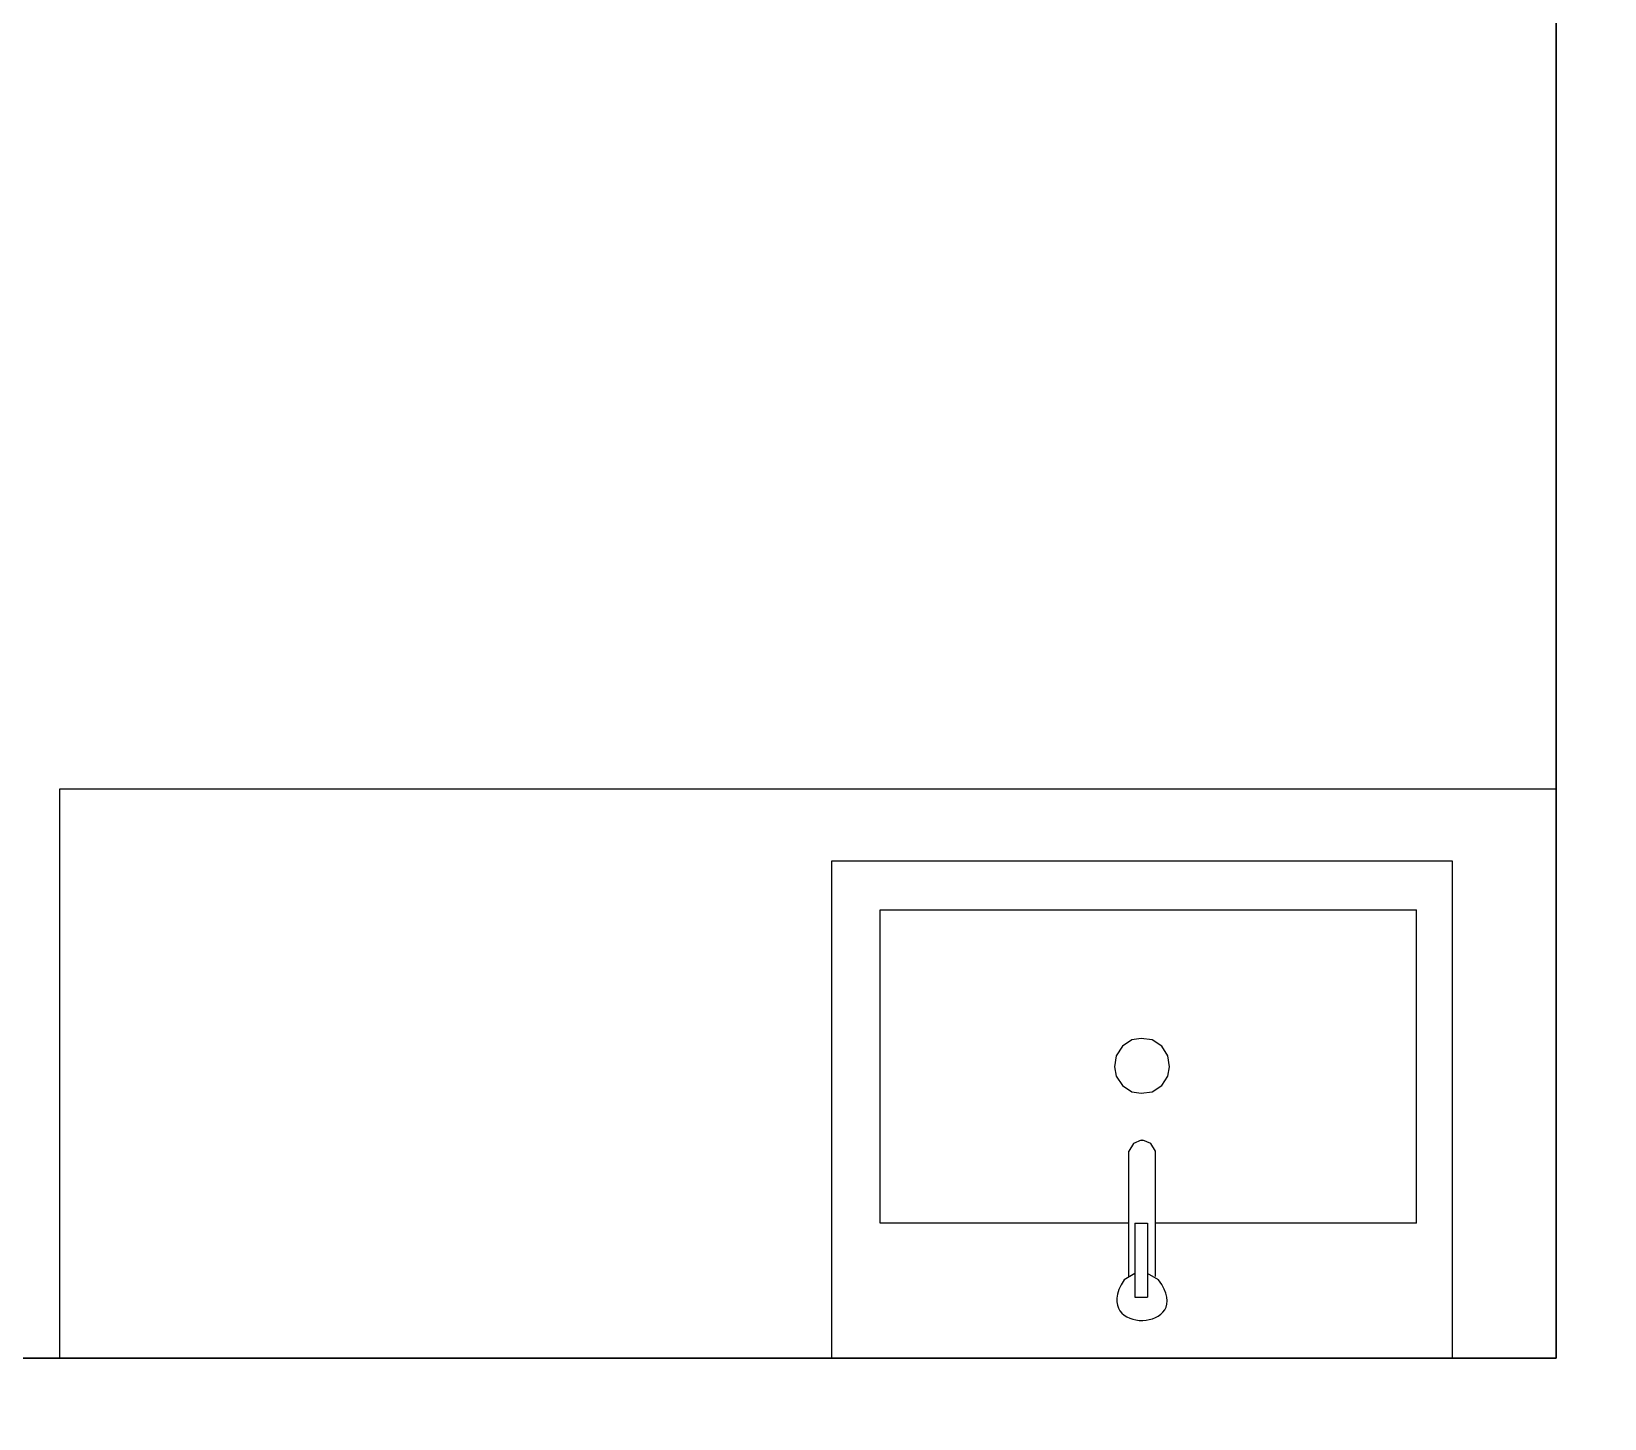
# Model space of a CAD drawing. Header units: centimetres. Extents: x -2363 to 10982, y -15317 to 6533.
# Drawn here: x -462.8 to -310.8, y 3466.3 to 3600.3 of the extents above; entities that cross this region are included whole.
import ezdxf

# ---------------------------------------------------------------- set-up
doc = ezdxf.new("R2010")
doc.units = ezdxf.units.CM
doc.header["$MEASUREMENT"] = 0
for name, color, linetype in [('00_Toilets', 4, 'Continuous'), ('00_Walls', 6, 'Continuous'), ('01_Office_Furnitures', 7, 'Continuous'), ('01_Toilets_Details', 8, 'Continuous')]:
    doc.layers.add(name, color=color, linetype=linetype)

msp = doc.modelspace()

# ---------------------------------------------------------------- linework, layer by layer
at = {"layer": '00_Toilets'}
msp.add_lwpolyline([(-315.49, 3692.15), (-405.49, 3692.15), (-405.49, 3682.16), (-565.49, 3682.16), (-565.49, 3472.16), (-315.49, 3472.16)], close=True, dxfattribs=at)
at = {"layer": '00_Walls'}
msp.add_lwpolyline([(-405.49, 3692.15), (-565.87, 3692.15), (-565.91, 3757.17), (-585.91, 3757.17), (-585.49, 3047.15), (-565.49, 3047.15), (-565.73, 3462.16), (224.51, 3462.16), (224.51, 3162.16), (234.51, 3162.16), (234.51, 3472.16), (232.37, 3870.33), (222.37, 3870.33), (223.33, 3692.16), (-305.49, 3692.16), (-315.49, 3692.16), (-315.49, 3472.16), (-565.74, 3472.16), (-565.86, 3682.16), (-405.49, 3682.16)], close=True, dxfattribs=at)
at = {"layer": '01_Office_Furnitures'}
msp.add_lwpolyline([(-460.01, 3472.16), (-460.01, 3527.16), (-315.49, 3527.16), (-315.49, 3472.16)], dxfattribs=at)
at = {"layer": '01_Toilets_Details'}
for p, q in [((-385.49, 3520.16), (-385.49, 3472.16)), ((-325.49, 3520.16), (-385.49, 3520.16)), ((-325.49, 3472.16), (-325.49, 3520.16)), ((-380.79, 3485.19), (-380.79, 3515.46)), ((-380.79, 3515.46), (-328.97, 3515.46)), ((-328.97, 3485.19), (-328.97, 3515.46)), ((-356.47, 3502.9), (-357.38, 3502.29)), ((-355.56, 3503.05), (-356.47, 3502.9)), ((-354.5, 3502.9), (-355.56, 3503.05)), ((-353.59, 3502.29), (-354.5, 3502.9)), ((-357.99, 3501.38), (-358.14, 3500.32)), ((-357.38, 3502.29), (-357.99, 3501.38)), ((-352.99, 3501.38), (-353.59, 3502.29)), ((-352.84, 3500.32), (-352.99, 3501.38)), ((-358.14, 3500.32), (-357.99, 3499.41)), ((-357.99, 3499.41), (-357.38, 3498.51)), ((-353.59, 3498.51), (-352.99, 3499.41)), ((-352.99, 3499.41), (-352.84, 3500.32)), ((-357.38, 3498.51), (-356.47, 3497.9)), ((-356.47, 3497.9), (-355.56, 3497.75)), ((-355.56, 3497.75), (-354.5, 3497.9)), ((-354.5, 3497.9), (-353.59, 3498.51)), ((-356.32, 3492.91), (-356.77, 3492.16)), ((-356.77, 3480.04), (-356.77, 3492.16)), ((-355.56, 3493.22), (-356.32, 3492.91)), ((-355.56, 3493.22), (-355.41, 3493.22)), ((-354.65, 3492.91), (-355.41, 3493.22)), ((-354.2, 3492.16), (-354.65, 3492.91)), ((-354.2, 3480.04), (-354.2, 3492.16)), ((-356.77, 3485.19), (-380.79, 3485.19)), ((-356.17, 3485.19), (-356.17, 3478.07)), ((-356.17, 3485.19), (-354.96, 3485.19)), ((-354.96, 3485.19), (-354.96, 3478.07)), ((-328.97, 3485.19), (-354.2, 3485.19)), ((-356.17, 3478.07), (-354.96, 3478.07))]:
    msp.add_line(p, q, dxfattribs=at)
msp.add_lwpolyline([(-385.49, 3472.16), (-325.49, 3472.16)], dxfattribs=at)
msp.add_open_spline([(-356.17, 3480.34), (-356.17, 3480.34), (-357.23, 3479.73), (-357.23, 3479.73), (-360.66, 3474.32), (-350.1, 3474.69), (-353.9, 3479.73), (-353.9, 3479.73), (-354.96, 3480.34), (-354.96, 3480.34)], degree=3, knots=[0, 0, 0, 0, 1, 1, 1, 2, 2, 2, 3, 3, 3, 3], dxfattribs=at)

doc.saveas('drawing.dxf')
